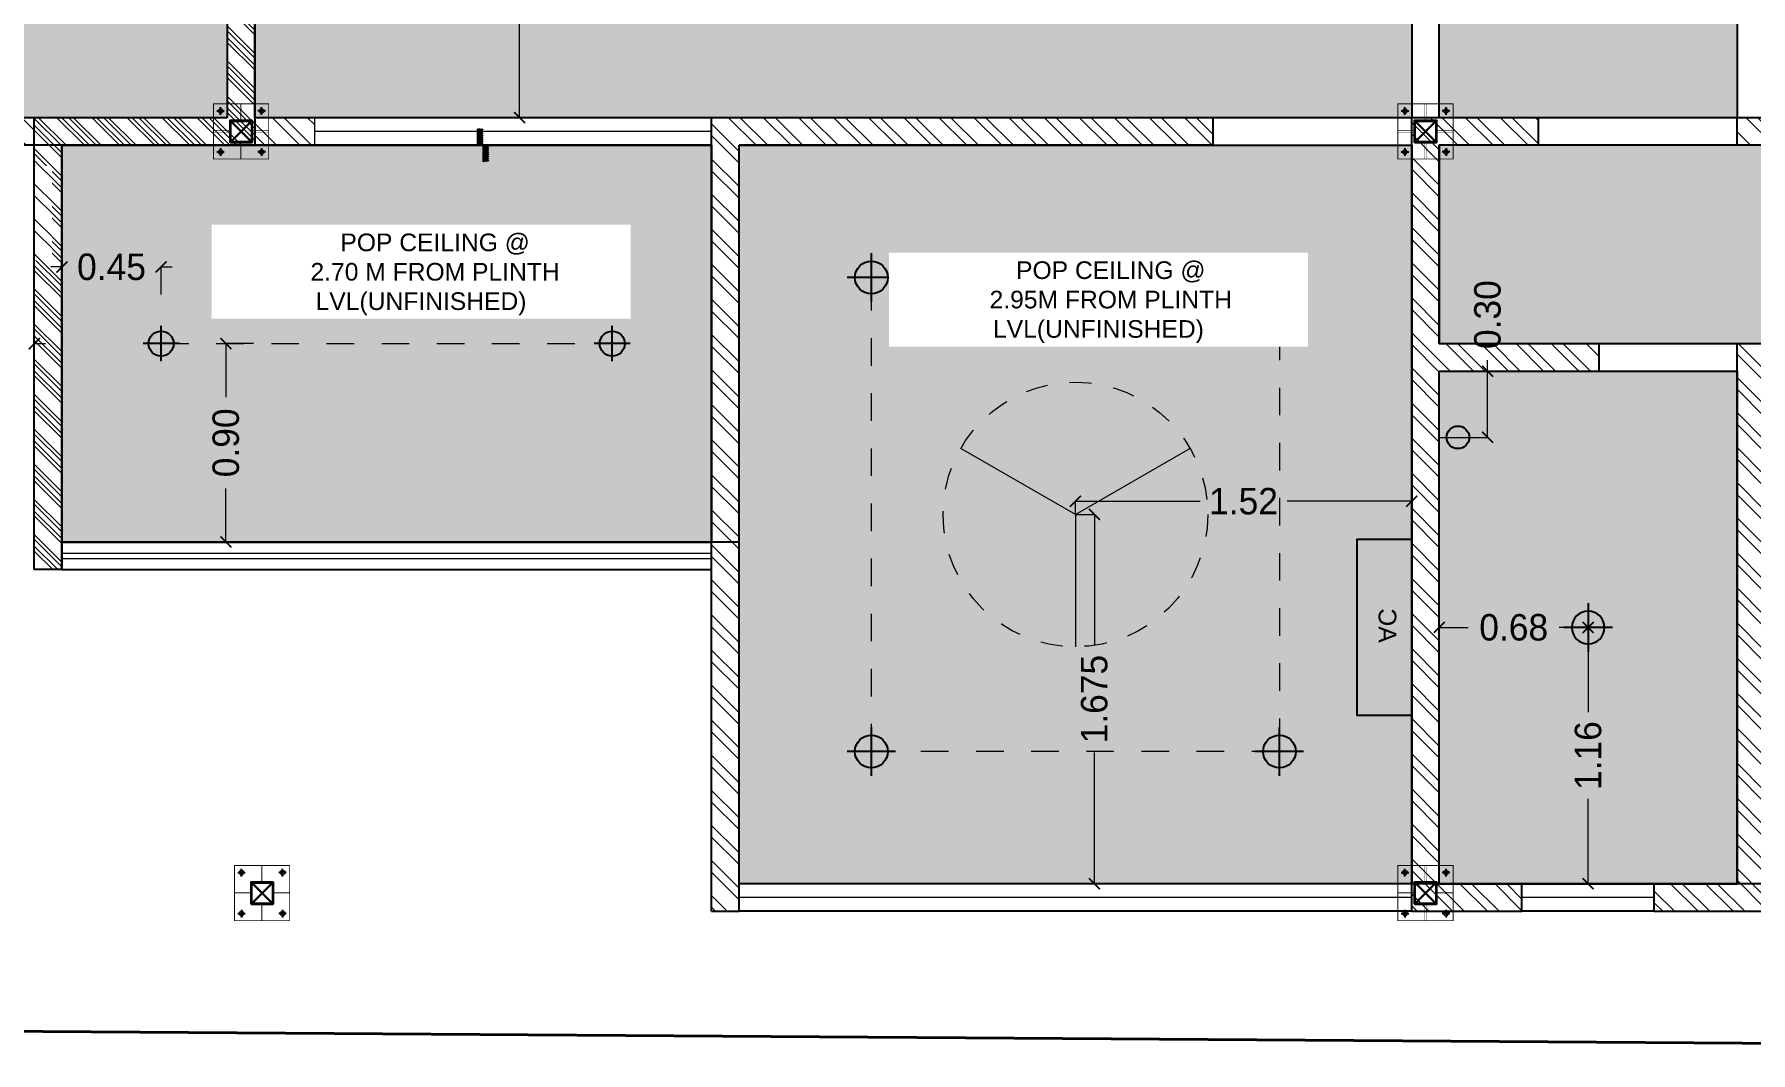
# Model space of a CAD drawing. Header units: metres. Extents: x 494 to 1845, y -666 to 1061.
# Drawn here: x 1636.15 to 1643.93, y 201.35 to 205.97 of the extents above; entities that cross this region are included whole.
import ezdxf

# ---------------------------------------------------------------- set-up
doc = ezdxf.new("R2010")
doc.units = ezdxf.units.M
doc.header["$MEASUREMENT"] = 0
for name, pattern in [('1', [0]), ('141011 - Typical Flr Plans -1 - 1.5 & 1-2 BHK_ Kolshet Namrata1$0$HIDDEN', [0.375, 0.25, -0.125]), ('_ZCAD_DYNDIM_LINETYPE_DATA_NAME_', [0.25, 0.125, -0.125]), ('HIDDEN', [0.375, 0.25, -0.125])]:
    doc.linetypes.add(name, pattern=pattern)
doc.layers.get('Defpoints').update_dxf_attribs({"color": 12})
for name, color, linetype, lineweight in [('01 WALL', 7, 'Continuous', 25), ('A-Wall', 7, 'Continuous', 18), ('A-Wall Hatch', 8, 'Continuous', 9), ('DIMENSION', 8, 'Continuous', 5), ('ele ref line', 44, 'Continuous', 9), ('elec block', 14, 'Continuous', 9), ('Grid', 1, 'Continuous', 25), ('SCPL_BOLTS', 11, 'Continuous', 15), ('SCPL_ST PLATE', 222, 'Continuous', 0), ('VDA - FALSE CEILING', 7, 'Continuous', 5), ('VDA-HATCH', 8, 'Continuous', 9), ('VDA-RAILING', 25, 'Continuous', 5), ('VDA-SLIDING DOOR', 4, 'Continuous', 9), ('VDA-WALL', 250, 'Continuous', 25), ('VDA-WINDOW', 5, 'Continuous', 9)]:
    doc.layers.add(name, color=color, linetype=linetype, lineweight=lineweight)
for name, color, linetype in [('A-AREA', 1, 'Continuous'), ('BASE PLATE', 3, 'Continuous'), ('CEILING', 7, 'Continuous'), ('ceiling elec', 7, 'Continuous'), ('COLUMN', 1, 'Continuous'), ('PLOT - SURVEY', 1, '1'), ('SCPL HIDDEN', 8, 'HIDDEN'), ('SHEET', 7, 'Continuous'), ('TEXT', 7, 'Continuous'), ('TILE DROP', 180, '1'), ('VDA-WALL BELOW', 8, 'Continuous'), ('VDA_ELECTRICAL FIXTURES', 7, 'Continuous')]:
    doc.layers.add(name, color=color, linetype=linetype)
doc.styles.add('RS', font='GOTHIC.TTF')
doc.styles.get("Standard").update_dxf_attribs({"font": 'arial.ttf'})
doc.dimstyles.new('SMALL', dxfattribs={"dimtxt": 0.16, "dimasz": 0.05, "dimexe": 0, "dimexo": 0, "dimgap": 0.05, "dimtad": 0, "dimdec": 1, "dimzin": 0, "dimdsep": 46, "dimtxsty": 'RS', "dimblk": 'ARCHTICK', "dimcen": 2.5, "dimclrd": 256, "dimclre": 256, "dimclrt": 5, "dimadec": 0, "dimazin": 0, "dimtfac": 1, "dimtofl": 0, "dimtmove": 0, "dimatfit": 3, "dimldrblk": 'ARCHTICK', "dimfxl": 0, "dimtolj": 1, "dimtzin": 0, "dimarcsym": 0})
pattern_1 = [(135.0000000000001, (-4.440892098500626e-16, 0.375), (-0.004419417382415919, -0.004419417382415927), [])]

# ---------------------------------------------------------------- blocks, each defined once
blk = doc.blocks.new('athath')
at = {"layer": 'BASE PLATE', "const_width": 0.004000000000000001}
blk.add_lwpolyline([(382058.464163508, 2057488.133852801), (382058.7141635079, 2057488.133852801), (382058.7141635079, 2057487.883852801), (382058.464163508, 2057487.883852801)], close=True, dxfattribs=at)
at = {"layer": 'COLUMN', "color": 5, "lineweight": 30}
for p, q in [((382058.6391635078, 2057488.0588528), (382058.5391635078, 2057487.9588528)), ((382058.6391635078, 2057487.9588528), (382058.5391635078, 2057488.0588528))]:
    blk.add_line(p, q, dxfattribs=at)
blk.add_lwpolyline([(382058.5391635078, 2057488.0588528), (382058.5391635078, 2057487.9588528), (382058.6391635078, 2057487.9588528), (382058.6391635078, 2057488.0588528)], close=True, dxfattribs=at)
at = {"layer": 'Grid', "color": 5, "const_width": 0.002}
blk.add_lwpolyline([(382058.539163508, 2057488.058852801), (382058.639163508, 2057488.058852801), (382058.639163508, 2057487.958852801), (382058.539163508, 2057487.958852801)], close=True, dxfattribs=at)
at = {"layer": 'Grid', "color": 5}
blk.add_lwpolyline([(382058.5423635079, 2057488.055652801), (382058.6359635079, 2057488.055652801), (382058.6359635079, 2057487.962052801), (382058.5423635079, 2057487.962052801)], close=True, dxfattribs=at)
at = {"layer": 'SCPL HIDDEN'}
for p, q in [((382058.5131173132, 2057488.101852801), (382058.4792097027, 2057488.101852801)), ((382058.496163508, 2057488.118806606), (382058.496163508, 2057488.084898995)), ((382058.6652097026, 2057488.101852801), (382058.6991173132, 2057488.101852801)), ((382058.6821635079, 2057488.118806606), (382058.6821635079, 2057488.084898995)), ((382058.5131173132, 2057487.915852801), (382058.4792097027, 2057487.915852801)), ((382058.496163508, 2057487.898898995), (382058.496163508, 2057487.932806606)), ((382058.6652097026, 2057487.915852801), (382058.6991173132, 2057487.915852801)), ((382058.6821635079, 2057487.898898995), (382058.6821635079, 2057487.932806606))]:
    blk.add_line(p, q, dxfattribs=at)
at = {"layer": 'SCPL_BOLTS'}
for centre in [(382058.496163508, 2057488.101852801), (382058.6821635079, 2057488.101852801), (382058.496163508, 2057487.915852801), (382058.6821635079, 2057487.915852801)]:
    blk.add_circle(centre, 0.01035, dxfattribs=at)
at = {"layer": 'SCPL_ST PLATE', "const_width": 0.002}
for points in [[(382058.585713508, 2057488.133852801), (382058.592613508, 2057488.133852801), (382058.592613508, 2057488.058852801), (382058.585713508, 2057488.058852801)], [(382058.464163508, 2057488.012302801), (382058.464163508, 2057488.005402801), (382058.539163508, 2057488.005402801), (382058.539163508, 2057488.012302801)], [(382058.585713508, 2057487.883852801), (382058.592613508, 2057487.883852801), (382058.592613508, 2057487.958852801), (382058.585713508, 2057487.958852801)], [(382058.639163508, 2057488.005402801), (382058.639163508, 2057488.012302801), (382058.7141635079, 2057488.012302801), (382058.7141635079, 2057488.005402801)]]:
    blk.add_lwpolyline(points, close=True, dxfattribs=at)
blk = doc.blocks.new('_ArchTick')
at = {"color": 0, "linetype": 'ByBlock', "const_width": 0.15}
blk.add_lwpolyline([(-0.5, -0.5), (0.5, 0.5)], dxfattribs=at)
blk = doc.blocks.new('*D639')
at = {"layer": 'Defpoints', "color": 0, "transparency": 16777216}
for p in [(4.974988610086029, -1.02499999998733), (5.424999999999955, -1.02499999998733), (5.424999999999955, -1.025000083479313)]:
    blk.add_point(p, dxfattribs=at)
at = {"layer": 'DIMENSION', "lineweight": -2, "transparency": 16777216}
for p, q in [((4.974988610086029, -1.025000083479313), (4.924988610086075, -1.025000083479313)), ((4.974988610086029, -1.02499999998733), (4.974988610086029, -1.025000083479313)), ((5.424999999999955, -1.02499999998733), (5.424999999999955, -1.025000083479313)), ((5.424999999999955, -1.025000083479313), (5.474999999999909, -1.025000083479313))]:
    blk.add_line(p, q, dxfattribs=at)
at = {"layer": 'DIMENSION', "lineweight": -2, "transparency": 16777216, "xscale": 0.05, "yscale": 0.05, "zscale": 0.05}
blk.add_blockref('_ArchTick', (4.974988610086029, -1.025000083479313), dxfattribs=at)
at = {"layer": 'DIMENSION', "lineweight": -2, "transparency": 16777216, "xscale": 0.05, "yscale": 0.05, "zscale": 0.05, "rotation": 180}
blk.add_blockref('_ArchTick', (5.424999999999955, -1.025000083479313), dxfattribs=at)
at = {"layer": 'DIMENSION', "color": 5, "transparency": 16777216, "insert": (5.199994305042992, -1.025000083479313), "char_height": 0.12, "attachment_point": 5, "style": 'RS'}
blk.add_mtext('\\A1;0.45', dxfattribs=at)
blk = doc.blocks.new('TT-level diff-flat-14')
at = {"layer": 'TILE DROP'}
h = blk.add_hatch(dxfattribs=at)
h.set_pattern_fill('ANSI31', color=256, scale=0.05, angle=90.00000000000006, style=0)
h.set_pattern_definition(pattern_1)
h.paths.add_polyline_path([(-0.07499999999998863, 0.02500000000000568), (-0.07499999999998863, 0), (0, 0), (0, 0.02500000000000568)])
h = blk.add_hatch(dxfattribs=at)
h.set_pattern_fill('ANSI31', color=256, scale=0.05, angle=90.00000000000006, style=0)
h.set_pattern_definition(pattern_1)
h.paths.add_polyline_path([(0, 0), (0, -0.02500000000000568), (0.07499999999998863, -0.02500000000000568), (0.07499999999998863, 0)])
for points in [[(0, 0), (-0.07499999999998863, 0)], [(0.07499999999998863, -0.02500000000000568), (0, -0.02500000000000568), (0, 0), (-0.07499999999998863, 0)]]:
    blk.add_lwpolyline(points, dxfattribs=at)
blk = doc.blocks.new('zw$4BD1')
at = {"color": 6}
blk.add_line((0.1026044387735965, 0.2717923628416088), (0.1026044644431749, 0.08480641099328068), dxfattribs=at)
at = {"layer": 'SHEET', "color": 6}
blk.add_circle((0.1026044619984532, 0.10260446199851), 0.1026044519985128, dxfattribs=at)
blk = doc.blocks.new('12w')
at = {"layer": 'VDA_ELECTRICAL FIXTURES', "color": 5, "ltscale": 0.1}
for p, q in [((87910.28145249565, 3817.042512325924), (87910.28144543657, 3823.898232417295)), ((87906.81604333571, 3820.470368803413), (87913.74685459654, 3820.470375939805))]:
    blk.add_line(p, q, dxfattribs=at)
blk.add_circle((87910.28075605427, 3820.470372370896), 2.316151648332887, dxfattribs=at)
blk = doc.blocks.new('FAN 1')
at = {"layer": 'elec block', "color": 68, "true_color": 0x394d00}
for q in [(-3723.117876231178, 868.3742863660809), (-3722.078645746636, 868.3742863660809), (-3722.598260988907, 867.4742863660808)]:
    blk.add_line((-3722.598260988907, 868.074286366081), q, dxfattribs=at)
at = {"layer": 'elec block', "color": 68, "linetype": '141011 - Typical Flr Plans -1 - 1.5 & 1-2 BHK_ Kolshet Namrata1$0$HIDDEN', "ltscale": 0.15, "true_color": 0x394d00}
blk.add_circle((-3722.598260988907, 868.074286366081), 0.6, dxfattribs=at)
blk = doc.blocks.new('AEYTUU')
at = {"layer": 'VDA_ELECTRICAL FIXTURES', "color": 6, "ltscale": 0.1}
for p, q in [((8243.958968699393, -3482.814240096676), (8243.958968826868, -3482.690436009986)), ((8244.021548823775, -3482.752338117767), (8243.896388702484, -3482.752337988894))]:
    blk.add_line(p, q, dxfattribs=at)
blk.add_circle((8243.958981276084, -3482.752338053344), 0.04373075930944671, dxfattribs=at)
blk = doc.blocks.new('*D653')
at = {"layer": 'Defpoints', "color": 0, "transparency": 16777216}
for p in [(0.9326029162511986, 1.075004219080881), (0.7096985392747683, -0.5999957809191301), (0.9326029162511986, -0.5999957809191301)]:
    blk.add_point(p, dxfattribs=at)
at = {"layer": 'DIMENSION', "lineweight": -2, "transparency": 16777216}
for p, q in [((0.8346985392747683, 1.075004219080881), (0.7096985392747683, 1.075004219080881)), ((0.7096985392747683, 1.075004219080881), (0.7096985392747683, 0.4347917785642323)), ((0.7096985392747683, -0.5999957809191301), (0.7096985392747683, 0.04021665959751886)), ((0.8346985392747683, -0.5999957809191301), (0.7096985392747683, -0.5999957809191301))]:
    blk.add_line(p, q, dxfattribs=at)
at = {"layer": 'DIMENSION', "lineweight": -2, "transparency": 16777216, "xscale": 0.05, "yscale": 0.05, "zscale": 0.05}
for p, rotation in [((0.7096985392747683, 1.075004219080881), 90), ((0.7096985392747683, -0.5999957809191301), 270)]:
    blk.add_blockref('_ArchTick', p, dxfattribs=dict(at, rotation=rotation))
at = {"layer": 'DIMENSION', "color": 5, "transparency": 16777216, "insert": (0.7096985392747683, 0.2375042190808756), "char_height": 0.12, "attachment_point": 5, "rotation": 90, "style": 'RS'}
blk.add_mtext('\\A1;1.68', dxfattribs=at)
blk = doc.blocks.new('*D655')
at = {"layer": 'Defpoints', "color": 0, "transparency": 16777216}
for p in [(0.438954752749396, -1.624982275832537), (-0.6216884328714514, -2.524995780919141), (0.438954752749396, -2.524995780919141)]:
    blk.add_point(p, dxfattribs=at)
at = {"layer": 'DIMENSION', "lineweight": -2, "transparency": 16777216}
for p, q in [((-0.4966884328714514, -1.624982275832537), (-0.6216884328714514, -1.624982275832537)), ((-0.6216884328714514, -1.624982275832537), (-0.6216884328714514, -1.868320095677007)), ((-0.6216884328714514, -2.524995780919141), (-0.6216884328714514, -2.281657961074671)), ((-0.4966884328714514, -2.524995780919141), (-0.6216884328714514, -2.524995780919141))]:
    blk.add_line(p, q, dxfattribs=at)
at = {"layer": 'DIMENSION', "lineweight": -2, "transparency": 16777216, "xscale": 0.05, "yscale": 0.05, "zscale": 0.05}
for p, rotation in [((-0.6216884328714514, -1.624982275832537), 90), ((-0.6216884328714514, -2.524995780919141), 270)]:
    blk.add_blockref('_ArchTick', p, dxfattribs=dict(at, rotation=rotation))
at = {"layer": 'DIMENSION', "color": 5, "transparency": 16777216, "insert": (-0.6216884328714514, -2.074989028375853), "char_height": 0.12, "attachment_point": 5, "rotation": 90, "style": 'RS'}
blk.add_mtext('\\A1;0.90', dxfattribs=at)
blk = doc.blocks.new('*D656')
at = {"layer": 'Defpoints', "color": 0, "transparency": 16777216}
for p in [(-0.9153271689410758, -1.277153013845179), (-1.365301590735726, -1.624995780919136), (-0.9153178075707729, -1.624983670241818)]:
    blk.add_point(p, dxfattribs=at)
at = {"layer": 'DIMENSION', "lineweight": -2, "transparency": 16777216}
for p, q in [((-1.365310952106029, -1.277165124522497), (-1.415310952088021, -1.277166470201792)), ((-1.365307587907864, -1.402165124477222), (-1.365310952106029, -1.277165124522497)), ((-0.9153271689410758, -1.277153013845179), (-0.8653271689590838, -1.277151668165885)), ((-0.9153238047429113, -1.402153013799904), (-0.9153271689410758, -1.277153013845179))]:
    blk.add_line(p, q, dxfattribs=at)
at = {"layer": 'DIMENSION', "lineweight": -2, "transparency": 16777216, "xscale": 0.05, "yscale": 0.05, "zscale": 0.05}
for p, rotation in [((-1.365310952106029, -1.277165124522497), 0.001542034898038377), ((-0.9153271689410758, -1.277153013845179), 180.001542034898)]:
    blk.add_blockref('_ArchTick', p, dxfattribs=dict(at, rotation=rotation))
at = {"layer": 'DIMENSION', "color": 5, "transparency": 16777216, "insert": (-1.140319060523552, -1.277159069183824), "char_height": 0.12, "attachment_point": 5, "rotation": 0.001542034898038377, "style": 'RS'}
blk.add_mtext('\\A1;0.45', dxfattribs=at)
blk = doc.blocks.new('*D657')
at = {"layer": 'Defpoints', "color": 0, "transparency": 16777216}
for p in [(3.229721008797696, -2.400021904689538), (3.229721008797696, -4.074995780919153), (3.315782047905032, -4.074995780919153)]:
    blk.add_point(p, dxfattribs=at)
at = {"layer": 'DIMENSION', "lineweight": -2, "transparency": 16777216}
for p, q in [((3.229721008797696, -2.400021904689538), (3.315782047905032, -2.400021904689538)), ((3.315782047905032, -2.400021904689538), (3.315782047905032, -2.994742017515307)), ((3.315782047905032, -4.074995780919153), (3.315782047905032, -3.48027566809327)), ((3.229721008797696, -4.074995780919153), (3.315782047905032, -4.074995780919153))]:
    blk.add_line(p, q, dxfattribs=at)
at = {"layer": 'DIMENSION', "lineweight": -2, "transparency": 16777216, "xscale": 0.05, "yscale": 0.05, "zscale": 0.05}
for p, rotation in [((3.315782047905032, -2.400021904689538), 90), ((3.315782047905032, -4.074995780919153), 270)]:
    blk.add_blockref('_ArchTick', p, dxfattribs=dict(at, rotation=rotation))
at = {"layer": 'DIMENSION', "color": 5, "transparency": 16777216, "insert": (3.315782047905032, -3.237508842804345), "char_height": 0.12, "attachment_point": 5, "rotation": 90, "style": 'RS'}
blk.add_mtext('\\A1;1.675', dxfattribs=at)
blk = doc.blocks.new('*D658')
at = {"layer": 'Defpoints', "color": 0, "transparency": 16777216}
for p in [(3.229721008797696, -2.400021904689538), (4.754698409264165, -2.340226906926603), (4.754698409264165, -2.400021904689538)]:
    blk.add_point(p, dxfattribs=at)
at = {"layer": 'DIMENSION', "lineweight": -2, "transparency": 16777216}
for p, q in [((3.229721008797696, -2.400021904689538), (3.229721008797696, -2.340226906926603)), ((3.229721008797696, -2.340226906926603), (3.795126092443525, -2.340226906926603)), ((4.754698409264165, -2.340226906926603), (4.189293325618337, -2.340226906926603)), ((4.754698409264165, -2.400021904689538), (4.754698409264165, -2.340226906926603))]:
    blk.add_line(p, q, dxfattribs=at)
at = {"layer": 'DIMENSION', "lineweight": -2, "transparency": 16777216, "xscale": 0.05, "yscale": 0.05, "zscale": 0.05, "rotation": 180}
blk.add_blockref('_ArchTick', (3.229721008797696, -2.340226906926603), dxfattribs=at)
at = {"layer": 'DIMENSION', "lineweight": -2, "transparency": 16777216, "xscale": 0.05, "yscale": 0.05, "zscale": 0.05}
blk.add_blockref('_ArchTick', (4.754698409264165, -2.340226906926603), dxfattribs=at)
at = {"layer": 'DIMENSION', "color": 5, "transparency": 16777216, "insert": (3.992209709030931, -2.340226906926603), "char_height": 0.12, "attachment_point": 5, "style": 'RS'}
blk.add_mtext('\\A1;1.52', dxfattribs=at)
blk = doc.blocks.new('*D659')
at = {"layer": 'Defpoints', "color": 0, "transparency": 16777216}
for p in [(4.879721099152675, -2.912522061618802), (4.879721099152675, -2.912522174570768), (5.55474379004113, -2.912522061618802)]:
    blk.add_point(p, dxfattribs=at)
at = {"layer": 'DIMENSION', "lineweight": -2, "transparency": 16777216}
for p, q in [((4.879721099152675, -2.912522061618802), (4.879721099152675, -2.912522174570768)), ((4.879721099152675, -2.912522174570768), (5.01072666621485, -2.912522174570768)), ((5.55474379004113, -2.912522174570768), (5.423738222978955, -2.912522174570768)), ((5.55474379004113, -2.912522061618802), (5.55474379004113, -2.912522174570768))]:
    blk.add_line(p, q, dxfattribs=at)
at = {"layer": 'DIMENSION', "lineweight": -2, "transparency": 16777216, "xscale": 0.05, "yscale": 0.05, "zscale": 0.05, "rotation": 180}
blk.add_blockref('_ArchTick', (4.879721099152675, -2.912522174570768), dxfattribs=at)
at = {"layer": 'DIMENSION', "lineweight": -2, "transparency": 16777216, "xscale": 0.05, "yscale": 0.05, "zscale": 0.05}
blk.add_blockref('_ArchTick', (5.55474379004113, -2.912522174570768), dxfattribs=at)
at = {"layer": 'DIMENSION', "color": 5, "transparency": 16777216, "insert": (5.217232444596902, -2.912522174570768), "char_height": 0.12, "attachment_point": 5, "style": 'RS'}
blk.add_mtext('\\A1;0.68', dxfattribs=at)
blk = doc.blocks.new('*D660')
at = {"layer": 'Defpoints', "color": 0, "transparency": 16777216}
for p in [(5.599368987876232, -2.912522107566929), (5.554743675851569, -4.074995780919153), (5.599368987876232, -4.074995780919153)]:
    blk.add_point(p, dxfattribs=at)
at = {"layer": 'DIMENSION', "lineweight": -2, "transparency": 16777216}
for p, q in [((5.599368987876232, -2.912522107566929), (5.554743675851569, -2.912522107566929)), ((5.554743675851569, -2.912522107566929), (5.554743675851569, -3.297287156343771)), ((5.554743675851569, -4.074995780919153), (5.554743675851569, -3.690230732142425)), ((5.599368987876232, -4.074995780919153), (5.554743675851569, -4.074995780919153))]:
    blk.add_line(p, q, dxfattribs=at)
at = {"layer": 'DIMENSION', "lineweight": -2, "transparency": 16777216, "xscale": 0.05, "yscale": 0.05, "zscale": 0.05}
for p, rotation in [((5.554743675851569, -2.912522107566929), 90), ((5.554743675851569, -4.074995780919153), 270)]:
    blk.add_blockref('_ArchTick', p, dxfattribs=dict(at, rotation=rotation))
at = {"layer": 'DIMENSION', "color": 5, "transparency": 16777216, "insert": (5.554743675851569, -3.493758944243041), "char_height": 0.12, "attachment_point": 5, "rotation": 90, "style": 'RS'}
blk.add_mtext('\\A1;1.16', dxfattribs=at)
blk = doc.blocks.new('*D661')
at = {"layer": 'Defpoints', "color": 0, "transparency": 16777216}
for p in [(4.879743790066868, -1.749995784389796), (5.098685823405731, -1.750028903868383), (4.879698409264165, -2.049993418275847)]:
    blk.add_point(p, dxfattribs=at)
at = {"layer": 'DIMENSION', "lineweight": -2, "transparency": 16777216}
for p, q in [((5.098685823405731, -1.750028903868383), (5.098693386932382, -1.700028904440472)), ((4.973685824835911, -1.75000999505167), (5.098685823405731, -1.750028903868383)), ((5.098640442603028, -2.050026537754434), (5.098685823405731, -1.750028903868383)), ((4.973640444033208, -2.05000762893772), (5.098640442603028, -2.050026537754434))]:
    blk.add_line(p, q, dxfattribs=at)
at = {"layer": 'DIMENSION', "lineweight": -2, "transparency": 16777216, "xscale": 0.05, "yscale": 0.05, "zscale": 0.05}
for p, rotation in [((5.098685823405731, -1.750028903868383), 89.99133283682177), ((5.098640442603028, -2.050026537754434), 269.9913328368218)]:
    blk.add_blockref('_ArchTick', p, dxfattribs=dict(at, rotation=rotation))
at = {"layer": 'DIMENSION', "color": 5, "transparency": 16777216, "insert": (5.098724649852102, -1.493359974106198), "char_height": 0.12, "attachment_point": 5, "rotation": 89.99133283682175, "style": 'RS'}
blk.add_mtext('\\A1;0.30', dxfattribs=at)
blk = doc.blocks.new('FDG GHGS')
at = {"layer": 'VDA_ELECTRICAL FIXTURES', "color": 1}
blk.add_lwpolyline([(2747.224690672943, -2336.760896513756), (2751.191609312138, -2336.760896513756), (2751.191609312138, -2338.001405601491), (2747.224690672943, -2338.001405601491)], close=True, dxfattribs=at)
at = {"layer": 'VDA_ELECTRICAL FIXTURES', "extrusion": (-0.0001275556141250366, -1.527756138372896e-05, 0.9999999917480806), "insert": (2749.250139614915, -2337.112609383536, -0.0001777665926923995), "char_height": 0.4, "width": 11.88929702906719, "attachment_point": 2, "text_direction": (0.9999999918647826, -3.305498342004771e-09, 0.0001275556140894227)}
blk.add_mtext('AC', dxfattribs=at)
blk = doc.blocks.new('asfsdf')
at = {"layer": 'A-Wall Hatch', "ltscale": 0.1}
h = blk.add_hatch(dxfattribs=at)
h.set_pattern_fill('ANSI32', color=256, scale=0.3, angle=270)
h.set_pattern_definition([(315, (3.125, -3.600000000000023), (0.07954951288348662, 0.07954951288348659), []), (315, (3.125, -3.653033008500017), (0.07954951288348662, 0.07954951288348659), [])])
h.paths.add_polyline_path([(1.349999999999909, 6), (1.474999999999909, 6), (1.474999999999909, 6.900000000000034), (4.825000000000045, 6.900000000000034), (4.825000000000045, 3.475000000000023), (3.575000000000045, 3.475000000000023), (3.575000000000045, 3.350000000000023), (5.299999999999955, 3.350000000000023), (5.299999999999955, 3.475000000000023), (4.950000000000045, 3.475000000000023), (4.950000000000045, 4.825000000000045), (5.299999999999955, 4.825000000000045), (5.299999999999955, 4.950000000000045), (4.950000000000045, 4.950000000000045), (4.950000000000045, 7.025000000000034), (1.349999999999909, 7.025000000000034)])
h.paths.add_polyline_path([(-3.25, -1.449999999999989), (-3.125, -1.449999999999989), (-3.125, 6.299999999999955), (-1.775000000000091, 6.299999999999955), (-1.775000000000091, 5.349999999999966), (-1.650000000000091, 5.349999999999966), (-1.650000000000091, 6.424999999999955), (-3.25, 6.424999999999955)])
h.paths.add_polyline_path([(-2.375, 3.774999999999977), (-0.125, 3.774999999999977), (-0.125, 0.8999999999999773), (0, 0.8999999999999773), (0, 3.774999999999977), (0.375, 3.774999999999977), (0.375, 3.899999999999977), (-1.650000000000091, 3.899999999999977), (-1.650000000000091, 4.749999999999943), (-1.775000000000091, 4.749999999999943), (-1.775000000000091, 3.899999999999977), (-2.375, 3.899999999999977)])
h.paths.add_polyline_path([(0.900000000000091, -0.125), (3, -0.125), (3, -3.600000000000023), (3.125, -3.600000000000023), (3.125, 0), (0.900000000000091, 0)])
h.paths.add_polyline_path([(5.424999999999955, -0.125), (5.424999999999955, -2.050000000000011), (5.549999999999955, -2.050000000000011), (5.549999999999955, -0.125), (6.424999999999955, -0.125), (6.424999999999955, 4.950000000000045), (6.299999999999955, 4.950000000000045), (6.299999999999955, 0), (5.424999999999955, 0)])
h.paths.add_polyline_path([(0.974999999999909, 3.775139446603532), (0.974999999999909, 3.899999999999977), (1.349999999999909, 3.899999999999977), (1.349999999999909, 4.799999999999955), (1.474999999999909, 4.799999999999955), (1.474999999999909, 3.899999999999977), (2.375, 3.899999999999977), (2.375, 3.349999999999966), (2.25, 3.349999999999966), (2.25, 3.774999999999977), (1.474999999999909, 3.774999999999977), (1.474999999999909, 0.8999999999999773), (1.349999999999909, 0.8999999999999773), (1.349999999999909, 1.699999999999989), (0.75, 1.699999999999989), (0.75, 1.824999999999989), (1.349999999999909, 1.824999999999989), (1.349999999999909, 3.774999999999977), (0.9809027286516994, 3.774999999999977), (0.9809027286516994, 3.775139446603532)])
h.paths.add_polyline_path([(-0.724999999999909, -0.125), (-0.125, -0.125), (-0.125, -3.600000000000023), (0, -3.600000000000023), (0, 0), (-0.724999999999909, 0)])
h.paths.add_polyline_path([(-3.125, -0.125), (-3.125, 0), (-2.525000000000091, 0), (-2.525000000000091, -0.125)])
h.paths.add_polyline_path([(4.924999999999955, -0.125), (4.924999999999955, 0), (5.424999999999955, 0), (5.424999999999955, -0.125)])
at = {"layer": 'VDA-HATCH', "true_color": 0xdbdbdb}
h = blk.add_hatch(color=254, dxfattribs=at)
h.dxf.hatch_style = 1
h.paths.add_polyline_path([(6.299999999999955, 0), (1.474999999999909, 0), (1.474999999999909, 3.774999999999977), (2.25, 3.774999999999977), (2.25, 3.349999999999966), (6.299999999999955, 3.349999999999966)])
h.paths.add_polyline_path([(1.474999999999909, 3.899999999999977), (2.375, 3.899999999999977), (2.375, 3.475000000000023), (4.825000000000045, 3.475000000000023), (4.825000000000045, 6.900000000000034), (1.474999999999909, 6.900000000000034)])
h.paths.add_polyline_path([(-0.125, 3.774999999999977), (-3.125, 3.774999999999977), (-3.125, 0), (-0.125, 0)])
h.paths.add_polyline_path([(3, -0.125), (0, -0.125), (0, -3.475000000000023), (3, -3.475000000000023)])
h.paths.add_polyline_path([(-1.775000000000091, 3.899999999999977), (-3.125, 3.899999999999977), (-3.125, 6.299999999999955), (-1.775000000000091, 6.299999999999955)])
h.paths.add_polyline_path([(1.349999999999909, 1.824999999999989), (0, 1.824999999999989), (0, 3.774999999999977), (1.349999999999909, 3.774999999999977)])
h.paths.add_polyline_path([(1.349999999999909, 1.699999999999989), (0, 1.699999999999989), (0, 0), (1.349999999999909, 0)])
h.paths.add_polyline_path([(4.950000000000045, 4.825000000000045), (6.299999999999955, 4.825000000000045), (6.299999999999955, 3.475000000000023), (4.950000000000045, 3.475000000000023)])
at = {"layer": 'CEILING', "color": 6}
blk.add_lwpolyline([(6.299999999999955, 0), (1.474999999999909, 0), (1.474999999999909, 3.774999999999977), (2.25, 3.774999999999977), (2.25, 3.349999999999966), (6.299999999999955, 3.349999999999966)], close=True, dxfattribs=at)
at = {"layer": 'VDA-WALL'}
for p, q in [((6.299999999999955, 4.950000000000045), (6.299999999999955, 0)), ((6.424999999999955, 4.950000000000045), (6.424999999999955, -0.125)), ((6.299999999999955, 0), (4.924999999999955, 0)), ((6.424999999999955, -0.125), (4.924999999999955, -0.125)), ((5.549999999999955, -0.125), (5.549999999999955, -2.050000000000011)), ((5.549999999999955, -2.050000000000011), (5.424999999999955, -2.050000000000011))]:
    blk.add_line(p, q, dxfattribs=at)
at = {"layer": 'DIMENSION'}
dim = blk.add_aligned_dim(p1=(4.974988610086029, -1.02499999998733), p2=(5.424999999999955, -1.02499999998733), distance=-8.34919828829328e-08, dimstyle='SMALL', override={"dimtxt": 0.12, "dimdec": 2, "dimblk": 'ArchTick'}, dxfattribs=at)
dim.commit()
dim.dimension.update_dxf_attribs({"geometry": '*D639', "text_midpoint": (5.199994305042992, -1.025000083479313)})
at = {"layer": 'TEXT', "extrusion": (-0.0001275556141251, 1.52775613832e-05, 0.9999999917480806), "insert": (4.555382850986916, -0.2597304506925013, -0.0001210037374481943), "char_height": 0.08, "width": 1.819508899797923, "attachment_point": 2, "text_direction": (0.9999999918647826, -3.30549834200477e-09, 0.0001275556141904859), "bg_fill": 2}
blk.add_mtext('\\pi0.12731;POP CEILING @\\P2.70 M FROM PLINTH LVL(UNFINISHED)', dxfattribs=at)
blk = doc.blocks.new('sadfadsf')
at = {"layer": 'A-Wall Hatch', "ltscale": 0.1}
h = blk.add_hatch(dxfattribs=at)
h.set_pattern_fill('ANSI32', color=256, scale=0.3, angle=270)
h.set_pattern_definition([(315, (0.4602964287123541, -2.026924649760645), (0.07954951288348662, 0.07954951288348659), []), (315, (0.4602964287123541, -2.079957658260639), (0.07954951288348662, 0.07954951288348659), [])])
h.paths.add_polyline_path([(2.654698409264029, 2.875004219080893), (0.9846984092641833, 2.875004219080893), (0.9846984092641833, 5.550004219080904), (4.879698409264165, 5.550004219080904), (4.879698409264165, 5.675004219080904), (-0.6153015907357258, 5.675004219080904), (-0.6153015907357258, 5.550004219080904), (0.8596984092641833, 5.550004219080904), (0.8596984092641833, 4.350004219080915), (0.5096984092642742, 4.350004219080915), (0.5096984092642742, 4.225004219080915), (0.8596984092641833, 4.225004219080915), (0.8596984092641833, 2.875004219080893), (0.5096984092642742, 2.875004219080893), (0.5096984092642742, 2.750004219080893), (2.654698409264029, 2.750004219080893)])
h.paths.add_polyline_path([(-1.490301590735726, -2.649995780919141), (-1.490301590735726, -0.5999957809191301), (-0.6153015907357258, -0.5999957809191301), (-0.6153015907357258, 4.350004219080915), (-0.4903015907357258, 4.350004219080915), (-0.4903015907357258, -0.5999957809191301), (-0.220301590735744, -0.5999957809191301), (-0.220301590735744, -0.7249957809191301), (-1.365301590735726, -0.7249957809191301), (-1.365301590735726, -2.649995780919141)])
h.paths.add_polyline_path([(3.854698409264074, -0.5999957809191301), (1.579698409264211, -0.5999957809191301), (1.579698409264211, -4.199995780919153), (1.704698409264211, -4.199995780919153), (1.704698409264211, -0.7249957809191301), (3.854698409264074, -0.7249957809191301)])
h.paths.add_polyline_path([(5.254698409264165, 3.299864772477292), (5.248795680612375, 3.299864772477292), (4.879698409264165, 3.300004219080847), (4.879698409264165, 4.350004219080915), (4.754698409264165, 4.350004219080915), (4.754698409264165, 3.300004219080847), (3.854698409264074, 3.300004219080847), (3.854698409264074, 2.750004219080893), (3.979698409264074, 2.750004219080893), (3.979698409264074, 3.175004219080847), (4.754698409264165, 3.175004219080847), (4.754698409264165, 0.3000042190808472), (4.879698409264165, 0.3000042190808472), (4.879698409264165, 1.100004219080859), (5.604698409264074, 1.100004219080859), (5.604698409264074, 1.225004219080859), (4.879698409264165, 1.225004219080859), (4.879698409264165, 3.175004219080847), (5.254698409264165, 3.175004219080847)])
h.paths.add_polyline_path([(8.904698409264029, 3.300004219080847), (7.254698409263938, 3.300004219080847), (7.254698409263938, 4.65000421908087), (8.204698409263983, 4.65000421908087), (8.204698409263983, 4.774864772477315), (7.129698409263938, 4.77500421908087), (7.129698409263938, 3.300004219080847), (5.854698409264074, 3.300004219080847), (5.854698409264074, 3.175004219080847), (8.904698409264029, 3.175004219080847)])
h.paths.add_polyline_path([(5.604698409264074, -1.624995780919164), (4.879698409264165, -1.624995780919164), (4.879698409264165, -0.7249957809191301), (5.329698409263983, -0.7249957809191301), (5.329698409263983, -0.5999957809191301), (4.754698409264165, -0.5999957809191301), (4.754698409264165, -4.199995780919153), (5.254698409264165, -4.199995780919153), (5.254698409264165, -4.075135227522708), (5.248795680612375, -4.075135227522708), (4.879698409264165, -4.074995780919153), (4.879698409264165, -1.749995784389796), (5.604698409264074, -1.749995780919164)])
h.paths.add_polyline_path([(9.779698409264029, 4.77500421908087), (8.804698409263892, 4.77500421908087), (8.804698409263892, 4.65000421908087), (9.654698409264029, 4.65000421908087), (9.654698409264029, 3.300004219080847), (9.779698409264029, 3.300004219080847)])
h.paths.add_polyline_path([(6.354698409264074, -1.624995780919164), (6.229698409264074, -1.624995780919164), (6.229698409264074, -4.074995780919153), (5.854698409264074, -4.074995780919153), (5.854698409264074, -4.199995780919153), (6.354698409264074, -4.199995780919153)])
h.paths.add_polyline_path([(6.354698409264074, 3.175004219080847), (6.229698409264074, 3.175004219080847), (6.229698409264074, 0.3000042190808472), (6.354698409264074, 0.3000042190808472)])
h.paths.add_polyline_path([(11.10469840926407, 3.300004219080847), (9.779698409264029, 3.300004219080847), (9.779698409264029, 3.175004219080847), (11.10469840926407, 3.175004219080847)])
h.paths.add_polyline_path([(9.779698409264029, 3.300004219080847), (9.654698409264029, 3.300004219080847), (9.654698409264029, 3.175004219080847), (9.779698409264029, 3.175004219080847)])
h.paths.add_polyline_path([(9.779698409264029, 0.4125042190808585), (9.654698409264029, 0.4125042190808585), (9.654698409264029, -0.5999957809191301), (6.229698409264074, -0.5999957809191301), (6.229698409264074, -0.7249957809191301), (9.654698409264029, -0.7249957809191301), (9.654698409264029, -4.199995780919153), (9.779698409264029, -4.199995780919153), (9.779698409264029, -0.7249957809191301), (11.10469840926407, -0.7249957809191301), (11.10469840926407, -0.5999957809191301), (9.779698409264029, -0.5999957809191301)])
h.paths.add_polyline_path([(9.654698409264029, 2.21250421908087), (9.779698409264029, 2.21250421908087), (9.779698409264029, 3.175004219080847), (9.654698409264029, 3.175004219080847)])
at = {"layer": 'VDA-HATCH', "true_color": 0xdbdbdb}
h = blk.add_hatch(color=254, dxfattribs=at)
h.dxf.hatch_style = 1
h.paths.add_polyline_path([(-0.4903014913118113, 2.750004219080893), (3.979698409264074, 2.750004219080893), (3.979698409264074, 3.175004219080847), (4.754698409264165, 3.175004219080847), (4.754698409264165, -0.5999957809191301), (-0.4903014913118113, -0.5999957809191301)])
h.paths.add_polyline_path([(6.354698409264074, -4.074995780919153), (9.654698409264029, -4.074995780919153), (9.654698409264029, -0.7249957809191301), (4.879698409264165, -0.7249957809191301), (4.879698409264165, -1.624995780919164), (6.354698409264074, -1.624995780919164)])
h.paths.add_polyline_path([(6.354698409264074, 3.175004219080847), (9.654698409264029, 3.175004219080847), (9.654698409264029, -0.5999943853659033), (6.354698409264074, -0.5999943853659033)])
h.paths.add_polyline_path([(1.704698409264211, -0.7249957809191301), (4.754698409264165, -0.7249957809191301), (4.754698409264165, -4.075023640944266), (1.704698409264211, -4.075023640944266)])
h.paths.add_polyline_path([(0.9846984092641833, 2.875004219080893), (3.854698409264074, 2.875004219080893), (3.854698409264074, 3.300004219080847), (4.754698409264165, 3.300004219080847), (4.754698409264165, 5.550004219080904), (0.9846984092641833, 5.550004219080904)])
h.paths.add_polyline_path([(7.254698409263938, 3.300004219080847), (9.654698409264029, 3.300004219080847), (9.654698409264029, 4.650000112953137), (7.254698409263938, 4.650000112953137)])
h.paths.add_polyline_path([(4.879698409264165, -1.749995784389796), (6.229698409264074, -1.749995784389796), (6.229698409264074, -4.074995780919153), (4.879698409264165, -4.074995780919153)])
h.paths.add_polyline_path([(4.879698409264165, 1.225004219080859), (6.229698409264074, 1.225004219080859), (6.229698409264074, 3.175004219080847), (4.879698409264165, 3.175004219080847)])
h.paths.add_polyline_path([(4.879698409264165, 1.100004219080859), (6.229698409264074, 1.100004219080859), (6.229698409264074, -0.5999957809191301), (4.879698409264165, -0.5999957809191301)])
h.paths.add_polyline_path([(0.8596984092641833, 2.875004219080893), (-0.4903014684230129, 2.875004247692061), (-0.4903014684230129, 4.225004247692084), (0.8596984092641833, 4.225004219080915)])
h.paths.add_polyline_path([(0.8596984092641833, 4.350004219080915), (-0.4903014542660458, 4.350004219080915), (-0.4903014542660458, 5.550004219080904), (0.8596984092641833, 5.550004219080904)])
at = {"layer": 'VDA-HATCH', "true_color": 0xb2b2b2}
h = blk.add_hatch(color=253, dxfattribs=at)
h.dxf.hatch_style = 1
h.paths.add_polyline_path([(-1.365301590735726, -0.7249957809191301), (1.579698409264211, -0.7249957809191301), (1.579698409264211, -2.524995780919141), (-1.365301590735726, -2.524995780919141)])
h.paths.add_polyline_path([(9.779698409264029, 3.175004219080847), (10.97969840926407, 3.175004219080847), (10.97969840926407, -0.5999957809191301), (9.779698409264029, -0.5999957809191301)])
blk.add_line((-0.220301590735744, -0.5999957809191301), (-0.220301590735744, -0.7249957809191301))
blk.add_lwpolyline([(4.754698409264165, -0.5999957809191301), (5.329698409263983, -0.5999957809191301), (5.329698409263983, -0.7249957809191301), (4.879698409264165, -0.7249957809191301), (4.879698409264165, -1.624995780919164), (5.604698409264074, -1.624995780919164), (5.604698409264074, -1.749995780919164), (4.879743790066868, -1.749995784389569), (4.879698409264165, -4.074995780919153), (5.254698409264165, -4.074995780919153), (5.254698409264165, -4.199995780919153), (4.754698409264165, -4.199995780919153), (4.754698409264165, -0.5999957809191301)])
at = {"layer": 'A-AREA'}
for points in [[(4.754698409264165, 5.550004219080904), (4.754698409264165, 3.175004219080847), (7.254698409263938, 3.175004219080847), (7.254698409263938, 4.65000421908087), (9.654698409292223, 4.650000112953137), (9.654698409264029, 3.175004219080847), (10.97969840926407, 3.175004219080847), (10.97969840926407, -0.5999957809191301), (9.654764183183943, -0.5999943854351955), (9.654698409264029, -4.074995780919153), (1.704698995166837, -4.075040982385133), (1.704698409264211, -2.524995780919141), (-1.365301590735726, -2.524995780919141), (-1.365301590735726, -0.7249957809191301), (-0.4903015907357258, -0.7249957809191301)], [(-0.4903015871593652, -0.5999957809191301), (-0.4903014455339871, 4.350004219080915), (-0.6153015907357258, 4.350004219080915), (-0.6153015907357258, 5.550004199368402), (0.5096983660662318, 5.550004199368402), (0.9846984092641833, 5.550004219080904), (4.754698409264165, 5.550004219080904)]]:
    blk.add_lwpolyline(points, dxfattribs=at)
at = {"layer": 'CEILING', "color": 6}
for points in [[(-0.4903014913118113, 2.750004219080893), (3.979698409264074, 2.750004219080893), (3.979698409264074, 3.175004219080847), (4.754698409264165, 3.175004219080847), (4.754698409264165, -0.5999957809191301), (-0.4903014913118113, -0.5999957809191301)], [(4.879698409264165, 1.100004219080859), (6.229698409264074, 1.100004219080859), (6.229698409264074, -0.5999957809191301), (4.879698409264165, -0.5999957809191301)], [(-1.365301590735726, -0.7249957809191301), (1.579698409264211, -0.7249957809191301), (1.579698409264211, -2.524995780919141), (-1.365301590735726, -2.524995780919141)], [(1.704698409264211, -0.7249957809191301), (4.754698409264165, -0.7249957809191301), (4.754698409264165, -4.075023640944266), (1.704698409264211, -4.075023640944266)], [(6.354698409264074, -4.074995780919153), (9.654698409264029, -4.074995780919153), (9.654698409264029, -0.7249957809191301), (4.879698409264165, -0.7249957809191301), (4.879698409264165, -1.624995780919164), (6.354698409264074, -1.624995780919164)], [(4.879698409264165, -1.749995784389796), (6.229698409264074, -1.749995784389796), (6.229698409264074, -4.074995780919153), (4.879698409264165, -4.074995780919153)]]:
    blk.add_lwpolyline(points, close=True, dxfattribs=at)
at = {"layer": 'VDA - FALSE CEILING', "color": 253, "linetype": '_ZCAD_DYNDIM_LINETYPE_DATA_NAME_'}
blk.add_line((-0.9153015907825193, -1.624983670259837), (1.12969840921528, -1.624981564599523), dxfattribs=at)
blk.add_lwpolyline([(2.30469840923638, -1.324999887046886), (4.154698409236289, -1.324999887046886), (4.154698409236289, -3.474999887046863), (2.30469840923638, -3.474999887046863)], close=True, dxfattribs=at)
at = {"layer": 'VDA-RAILING'}
for p, q in [((-1.365301590735726, -2.574995780919153), (1.579698409264211, -2.574995780919153)), ((-1.365301590735726, -2.59999578091913), (1.579698409264211, -2.59999578091913))]:
    blk.add_line(p, q, dxfattribs=at)
at = {"layer": 'VDA-SLIDING DOOR'}
for p, q in [((1.579698409264211, -0.6624957809191301), (-0.220301590735744, -0.6624957809191301)), ((4.754698409264165, -4.137495780919153), (1.704698409264211, -4.137495780919153))]:
    blk.add_line(p, q, dxfattribs=at)
at = {"layer": 'VDA-WALL'}
for p, q in [((-0.6153015907357258, 4.350004219080915), (-0.6153015907357258, -0.5999957809191301)), ((-0.4903015907357258, 4.350004219080915), (-0.4903015907357258, -0.5999957809191301)), ((-0.6153015907357258, -0.5999957809191301), (-1.490301590735726, -0.5999957809191301)), ((-1.490301590735726, -2.649995780919141), (-1.490301590735726, -0.5999957809191301)), ((-0.220301590735744, -0.5999957809191301), (-0.4903015907357258, -0.5999957809191301)), ((3.854698409264074, -0.5999957809191301), (1.579698409264211, -0.5999957809191301)), ((1.579698409264211, -4.199995780919153), (1.579698409264211, -0.5999957809191301)), ((3.854698409264074, -0.7249957809191301), (3.854698409264074, -0.5999957809191301)), ((4.754698409264165, -4.199995780919153), (4.754698409264165, -0.5999957809191301)), ((5.329698409263983, -0.5999957809191301), (4.754698409264165, -0.5999957809191301)), ((5.329698409263983, -0.7249957809191301), (5.329698409263983, -0.5999957809191301)), ((6.229698409264074, -0.7249957809191301), (6.229698409264074, -0.5999957809191301)), ((9.654698409264029, -0.5999957809191301), (6.229698409264074, -0.5999957809191301)), ((-0.220301590735744, -0.7249957809191301), (-1.365301590735726, -0.7249957809191301)), ((-1.365301590735726, -2.649995780919141), (-1.365301590735726, -0.7249957809191301)), ((3.854698409264074, -0.7249957809191301), (1.704698409264211, -0.7249957809191301)), ((1.704698409264211, -4.199995780919153), (1.704698409264211, -0.7249957809191301)), ((4.879698409264165, -1.624995780919164), (4.879698409264165, -0.7249957809191301)), ((5.329698409263983, -0.7249957809191301), (4.879698409264165, -0.7249957809191301)), ((9.654698409264029, -0.7249957809191301), (6.229698409264074, -0.7249957809191301)), ((4.879698409264165, -1.624995780919164), (5.604698409264074, -1.624995780919164)), ((5.604698409264074, -1.749995780919164), (5.604698409264074, -1.624995780919164)), ((6.229698409264074, -4.074995780919153), (6.229698409264074, -1.624995780919164)), ((6.229698409264074, -1.624995780919164), (6.354698409264074, -1.624995780919164)), ((4.879698409264165, -4.074995780919153), (4.879698409264165, -1.749995780919164)), ((4.879698409264165, -1.749995780919164), (5.604698409264074, -1.749995780919164)), ((-1.365301590735726, -2.649995780919141), (-1.490301590735726, -2.649995780919141)), ((4.879698409264165, -4.074995780919153), (5.254698409264165, -4.074995780919153)), ((5.254698409264165, -4.199995780919153), (5.254698409264165, -4.074995780919153)), ((5.854698409264074, -4.074995780919153), (6.229698409264074, -4.074995780919153)), ((5.854698409264074, -4.199995780919153), (5.854698409264074, -4.074995780919153)), ((1.579698409264211, -4.199995780919153), (1.704698409264211, -4.199995780919153)), ((4.754698409264165, -4.199995780919153), (5.254698409264165, -4.199995780919153)), ((5.854698409264074, -4.199995780919153), (6.354698409264074, -4.199995780919153))]:
    blk.add_line(p, q, dxfattribs=at)
at = {"layer": 'VDA-WALL BELOW'}
for p, q in [((1.579698409264211, -0.5999957809191301), (-0.220301590735744, -0.5999957809191301)), ((1.579698409264211, -0.7249957809191301), (-0.220301590735744, -0.7249957809191301)), ((-1.365301590735726, -2.524995780919141), (1.579698409264211, -2.524995780919141)), ((-1.365301590735726, -2.649995780919141), (1.579698409264211, -2.649995780919141)), ((4.754698409264165, -4.074995780919153), (1.704698409264211, -4.074995780919153)), ((5.248795680612375, -4.075135227522708), (5.854698409264074, -4.075135227522708)), ((4.754698409264165, -4.199995780919153), (1.704698409264211, -4.199995780919153)), ((5.854698409264074, -4.199995780919153), (5.254698409264165, -4.199995780919153))]:
    blk.add_line(p, q, dxfattribs=at)
at = {"layer": 'VDA-WINDOW'}
blk.add_line((5.854698409264074, -4.137495780919153), (5.254698409264165, -4.137495780919153), dxfattribs=at)
at = {"xscale": -1, "rotation": 270}
blk.add_blockref('TT-level diff-flat-14', (0.5446984092641287, -0.7250138331169751, 9.519170292080245e-05), dxfattribs=at)
at = {"xscale": 0.4999999999995894, "yscale": 0.4999999999995894, "zscale": 0.4999999999995894, "rotation": 89.99999999999999}
blk.add_blockref('zw$4BD1', (5.015639972956706, -2.101295637656364, 3.708858932676142e-06), dxfattribs=at)
at = {"layer": '01 WALL', "xscale": 1.296, "yscale": 1.296, "zscale": 1.296}
for p in [(-10685.08614132459, 4512.022046446874), (-10683.04114132459, 4512.022048552534)]:
    blk.add_blockref('AEYTUU', p, dxfattribs=at)
at = {"layer": 'A-Wall', "color": 2, "xscale": -0.2008498186047711, "yscale": 0.2008498186047711, "zscale": 0.2008498186047711, "rotation": 270}
blk.add_blockref('FDG GHGS', (474.0935451574276, -555.090454013679), dxfattribs=at)
at = {"layer": 'ceiling elec', "color": 55, "lineweight": 0, "zscale": 0.032002010394372}
for p, xscale, yscale, rotation in [((124.5674315631431, -2814.630718414456), 0.032002010394372, 0.032002010394372, 90.00000000000001), ((126.4174315631431, -2814.630718414456), 0.032002010394372, 0.032002010394372, 90.00000000000001), ((127.8174763580746, 2810.393218640361), -0.03200201039437198, 0.03200201039437198, 89.99999999999982), ((124.5674315631431, -2816.780718414456), 0.032002010394372, 0.032002010394372, 90.00000000000001), ((126.4174315631431, -2816.780718414456), 0.032002010394372, 0.032002010394372, 90.00000000000001)]:
    blk.add_blockref('12w', p, dxfattribs=dict(at, xscale=xscale, yscale=yscale, rotation=rotation))
at = {"layer": 'ele ref line', "color": 14}
blk.add_blockref('FAN 1', (3725.827981997705, -870.4743082707705), dxfattribs=at)
at = {"layer": 'DIMENSION'}
for p1, p2, distance, picture, middle in [((0.9326029162511986, 1.075004219080881), (0.9326029162511986, -0.5999957809191301), -0.2229043769764303, '*D653', (0.7096985392747683, 0.2375042190808756)), ((-1.365301590735726, -1.624995780919136), (-0.9153178075707729, -1.624983670241818), 0.3478306565226129, '*D656', (-1.140319060523552, -1.277159069183824)), ((4.879698409264165, -2.049993418275847, 3.708858932676142e-06), (4.879743790066868, -1.749995784389796), -0.21894203584386313, '*D661', (5.098724649852102, -1.493359974106198)), ((0.438954752749396, -1.624982275832537), (0.438954752749396, -2.524995780919141), -1.0606431856208474, '*D655', (-0.6216884328714514, -2.074989028375853)), ((3.229721008797696, -2.400021904689538), (4.754698409264165, -2.400021904689538), 0.059794997762935065, '*D658', (3.992209709030931, -2.340226906926603)), ((5.55474379004113, -2.912522061618802), (4.879721099152675, -2.912522061618802), 1.129519660025835e-07, '*D659', (5.217232444596902, -2.912522174570768))]:
    dim = blk.add_aligned_dim(p1=p1, p2=p2, distance=distance, dimstyle='SMALL', override={"dimtxt": 0.12, "dimdec": 2, "dimblk": 'ArchTick'}, dxfattribs=at)
    dim.commit()
    dim.dimension.update_dxf_attribs({"geometry": picture, "text_midpoint": middle})
dim = blk.add_linear_dim(base=(3.315782047905032, -4.074995780919153), p1=(3.229721008797696, -2.400021904689538), p2=(3.229721008797696, -4.074995780919153), angle=270, dimstyle='SMALL', override={"dimtxt": 0.12, "dimdec": 3, "dimblk": 'ArchTick'}, dxfattribs=at)
dim.commit()
dim.dimension.update_dxf_attribs({"geometry": '*D657', "text_midpoint": (3.315782047905032, -3.237508842804345), "dimtype": 129})
dim = blk.add_aligned_dim(p1=(5.599368987874453, -2.912522107567272), p2=(5.599368987874453, -4.074995780919496), distance=-0.04462531202466291, dimstyle='SMALL', override={"dimtxt": 0.12, "dimdec": 2, "dimblk": 'ArchTick'}, dxfattribs=at)
dim.commit()
dim.dimension.update_dxf_attribs({"geometry": '*D660', "text_midpoint": (5.55474367584979, -3.493758944243384), "insert": (-1.779021374659351e-12, -3.428368700042483e-13)})
at = {"layer": 'TEXT', "extrusion": (-0.0001275556141251, 1.52775613832e-05, 0.9999999917480806), "char_height": 0.08, "width": 1.819508899797923, "attachment_point": 2, "text_direction": (0.9999999918647826, -3.30549834200477e-09, 0.0001275556141904859), "bg_fill": 2}
for s, insert in [('\\pi0.12731;POP CEILING @\\P2.70 M FROM PLINTH LVL(UNFINISHED)', (0.2630660113322847, -1.125509494937802, 0.0001110848377905704)), ('\\pi0.11179;POP CEILING @\\P2.95M FROM PLINTH LVL(UNFINISHED)', (3.334386521402394, -1.251630127554051, -3.151173199447688e-05))]:
    blk.add_mtext(s, dxfattribs=dict(at, insert=insert))

msp = doc.modelspace()

# ---------------------------------------------------------------- linework, layer by layer
at = {"layer": 'PLOT - SURVEY', "color": 250, "linetype": 'Continuous', "lineweight": 40}
msp.add_lwpolyline([(1567.41822892032, 220.4479935704586), (1567.001585372771, 214.9396301605776), (1566.604944434981, 212.5472880100243), (1566.047036001128, 206.1713151288132), (1565.94663021719, 203.1487930562908), (1580.792581951388, 202.8292776320269), (1613.680514064381, 201.6010389233671), (1650.076555678992, 201.3494986668081)], dxfattribs=at)

# ---------------------------------------------------------------- block references
at = {"layer": 'COLUMN', "rotation": 89.99999999999999}
for p in [(2059125.091599306, -381853.0607400873), (2059130.461599572, -381853.0607400874), (2059125.186599571, -381856.5157325482), (2059130.461599573, -381856.5157325482)]:
    msp.add_blockref('athath', p, dxfattribs=at)

# ---------------------------------------------------------------- next in the draw order: block references
at = {"layer": 'DIMENSION', "color": 6}
msp.add_blockref('asfsdf', (1630.720246503684, 205.5909197309993), dxfattribs=at)

# ---------------------------------------------------------------- next in the draw order: block references
msp.add_blockref('sadfadsf', (1637.63554809442, 206.1909155119184), dxfattribs=at)

doc.saveas('drawing.dxf')
